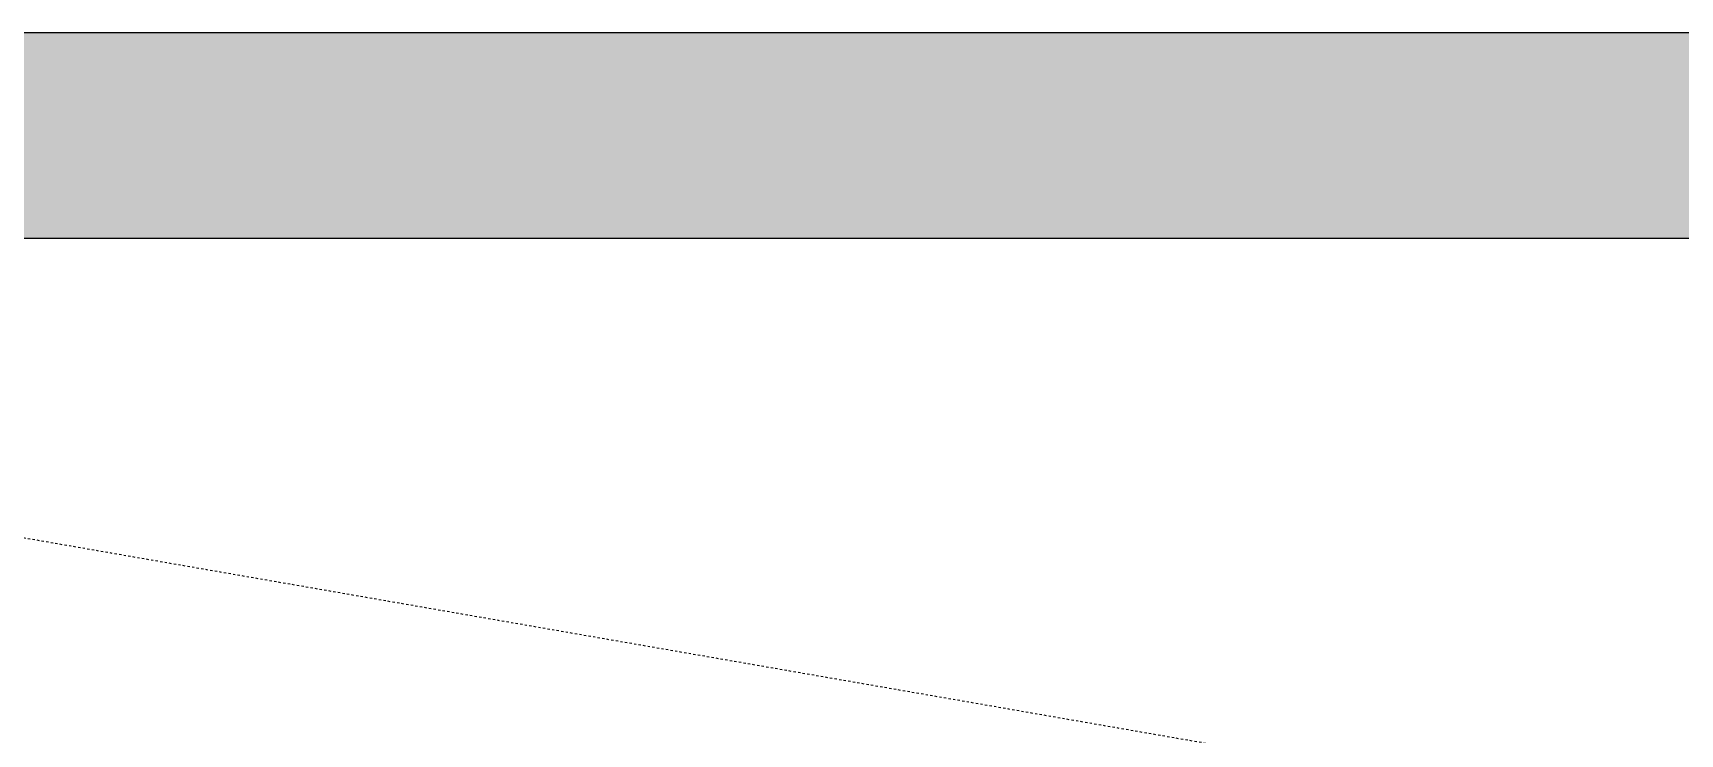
# Model space of a CAD drawing. Header units: metres. Extents: x 183920 to 185578, y 20757 to 21440.
# Drawn here: x 184339 to 184410.2, y 21042.1 to 21072.4 of the extents above; entities that cross this region are included whole.
import ezdxf

# ---------------------------------------------------------------- set-up
doc = ezdxf.new("R2010")
doc.units = ezdxf.units.M
for name, pattern in [('Light Grey Page Line', [0]), ('Page Lines', [0]), ('Property boundary', [0.00111125, 0.0003175, -0.00015875, 0.0003175, -0.00015875, 0, -0.00015875])]:
    doc.linetypes.add(name, pattern=pattern)
doc.layers.add('Imported blocks_1', color=7, linetype='Continuous', true_color=0xc57dd9)
doc.layers.add('Zoning', color=7, linetype='Continuous', true_color=0x47d2e2)

# ---------------------------------------------------------------- blocks, each defined once
blk = doc.blocks.new('A3  Title block minimal vertical')
at = {"layer": 'Imported blocks_1', "transparency": 33554483}
blk.add_hatch(color=256, dxfattribs=at).paths.add_polyline_path([(-0.2099314073314251, -0.1483019521171113), (-0.2005320687812578, -0.1390564406268284), (-0.2005320687812578, 0.1399498981545296), (0.1550605809780995, 0.1399498981545296), (0.1550605809780995, -0.1390564406268284), (-0.2005320687812578, -0.1390564406268284), (-0.2099314073314251, -0.1483019521171113), (0.2099314073314676, -0.1483019521171113), (0.2099314073314676, 0.1483019521171195), (-0.2099314073314251, 0.1483019521171195), (-0.2099314073314251, -0.1483019521171113)], flags=0)
at = {"layer": 'Imported blocks_1', "linetype": 'Page Lines'}
blk.add_lwpolyline([(-0.2099314073314248, -0.1483019521171226), (0.2099314073314677, -0.1483019521171226), (0.2099314073314677, 0.1483019521171085), (-0.2099314073314248, 0.1483019521171085), (-0.2099314073314248, -0.1483019521171226)], close=True, dxfattribs=at)
at = {"layer": 'Imported blocks_1', "linetype": 'Light Grey Page Line'}
blk.add_lwpolyline([(-0.2005320687812571, -0.1390564406268426), (0.2016915466515925, -0.1390564406268426), (0.2016915466515925, 0.1399498981545153), (-0.2005320687812571, 0.1399498981545153), (-0.2005320687812571, -0.1390564406268426)], close=True, dxfattribs=at)

msp = doc.modelspace()

# ---------------------------------------------------------------- linework, layer by layer
at = {"layer": 'Zoning', "linetype": 'Property boundary'}
msp.add_lwpolyline([(184519.884760662, 20777.95802801479), (184519.5419156701, 21019.11061999849), (184334.7705200097, 21051.19555882601), (184225.3296017053, 21051.19555881075), (184225.3293673303, 20803.84095248751), (184519.8847606621, 20777.95802801479)], close=True, dxfattribs=at)
msp.add_lwpolyline([(184519.884760662, 20777.95802801479), (184519.5419156701, 21019.11061999849), (184334.7705200097, 21051.19555882601), (184225.3296017053, 21051.19555881075), (184225.3293673303, 20803.84095248751), (184519.8847606621, 20777.95802801479)], close=True, dxfattribs=at)

# ---------------------------------------------------------------- block references
at = {"layer": 'Zoning', "xscale": 1062.975773071686, "yscale": 1062.975773071686}
msp.add_blockref('A3  Title block minimal vertical', (184395.0240000002, 20914.71938219974), dxfattribs=at)

doc.saveas('drawing.dxf')
